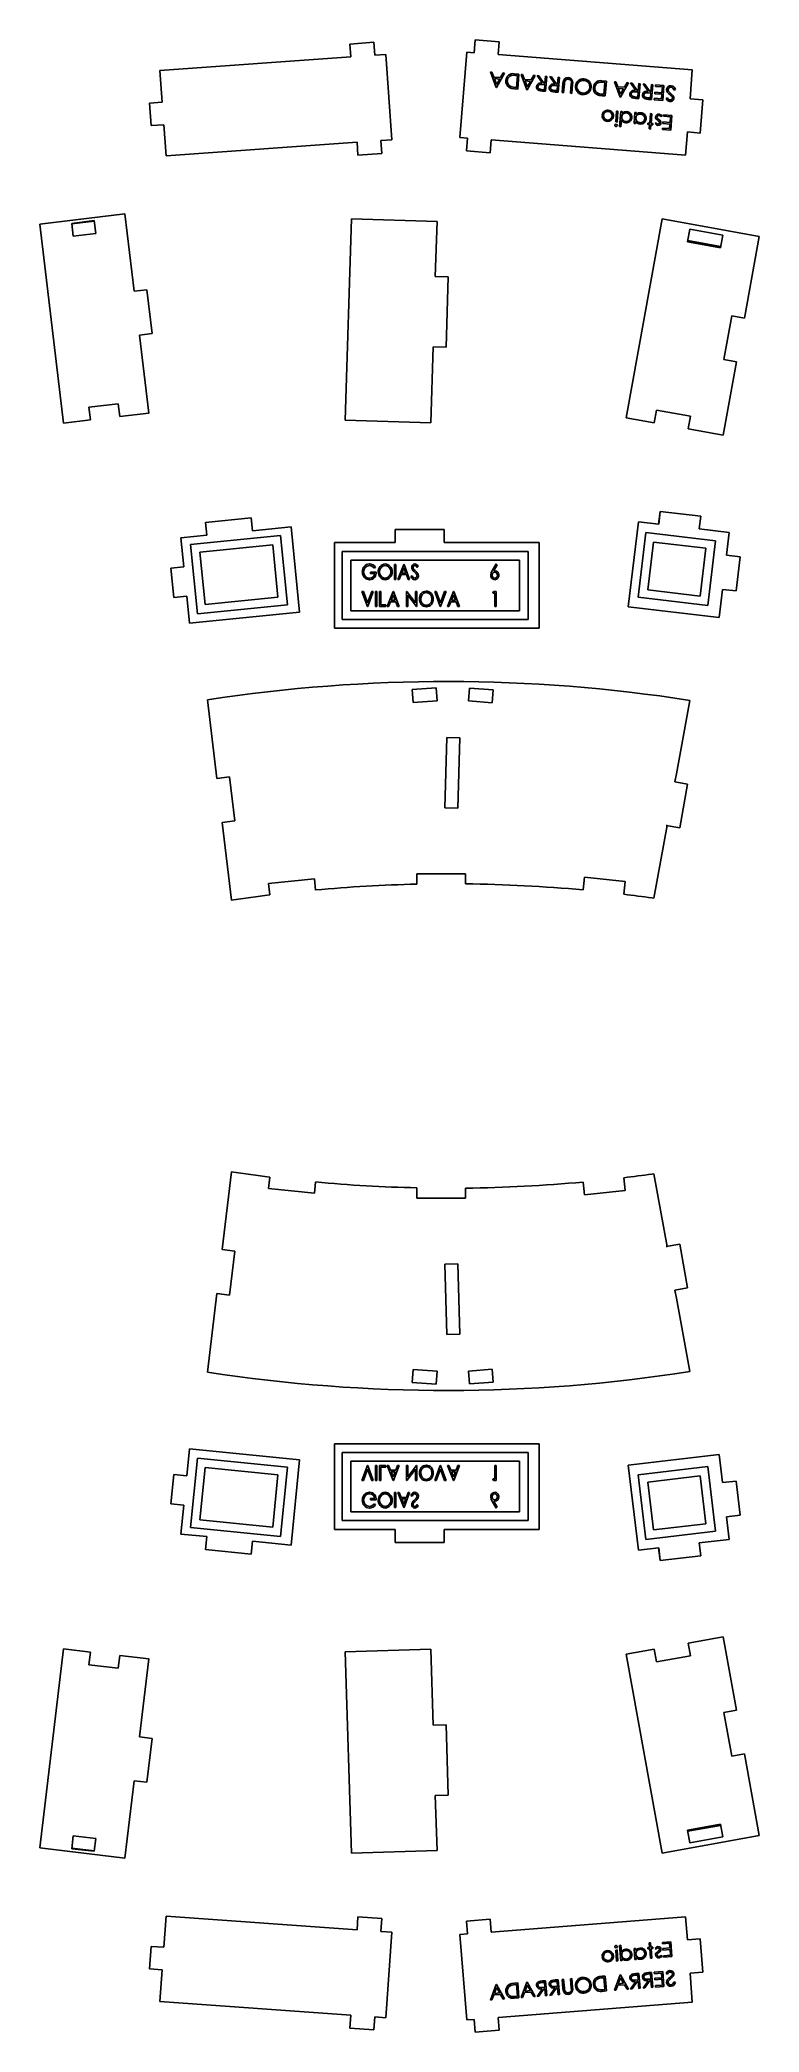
# Model space of a CAD drawing. Extents: x 76 to 243, y -178 to 287.
import ezdxf

# ---------------------------------------------------------------- set-up
doc = ezdxf.new("R2010")
doc.units = 0

msp = doc.modelspace()

# ---------------------------------------------------------------- linework, layer by layer
at = {"color": 7, "linetype": 'Continuous'}
for p, q in [((153.51, 286.73), (147.95, 286.33)), ((147.95, 286.33), (148.16, 283.34)), ((153.51, 286.73), (153.72, 283.74)), ((156.31, 283.92), (153.72, 283.74)), ((157.74, 263.97), (156.31, 283.92)), ((173.63, 264.51), (175.2, 284.45)), ((176.95, 284.31), (175.2, 284.45)), ((177.19, 287.3), (176.95, 284.31)), ((182.75, 286.87), (177.19, 287.3)), ((182.75, 286.87), (182.51, 283.88)), ((227.87, 280.31), (182.51, 283.88)), ((148.16, 283.34), (103.58, 280.16)), ((104.11, 272.76), (103.58, 280.16)), ((180.75, 279.81), (181.09, 279.79)), ((182.09, 276.2), (180.75, 279.81)), ((181.09, 279.79), (181.52, 278.63)), ((184.06, 279.55), (182.13, 276.19)), ((183.1, 278.5), (183.72, 279.58)), ((183.72, 279.58), (184.06, 279.55)), ((186.29, 279.38), (187.37, 279.29)), ((187.37, 279.29), (187.1, 275.8)), ((187.91, 279.25), (188.25, 279.22)), ((189.24, 275.64), (187.91, 279.25)), ((188.25, 279.22), (188.68, 278.07)), ((227.34, 273.53), (227.87, 280.31)), ((181.52, 278.63), (183.1, 278.5)), ((182.9, 278.16), (181.66, 278.26)), ((181.66, 278.26), (182.17, 276.88)), ((182.13, 276.19), (182.09, 276.2)), ((182.17, 276.88), (182.9, 278.16)), ((187.1, 275.8), (186.39, 275.86)), ((186.57, 276.21), (186.81, 276.19)), ((187.03, 278.96), (186.63, 278.99)), ((186.81, 276.19), (187.03, 278.96)), ((188.68, 278.07), (190.26, 277.94)), ((190.06, 277.6), (188.81, 277.7)), ((188.81, 277.7), (189.32, 276.31)), ((189.29, 275.63), (189.24, 275.64)), ((191.22, 278.99), (189.29, 275.63)), ((189.32, 276.31), (190.06, 277.6)), ((190.26, 277.94), (190.88, 279.02)), ((190.88, 279.02), (191.22, 278.99)), ((191.66, 278.96), (192.05, 278.93)), ((192.82, 277.25), (191.66, 278.96)), ((192.05, 278.93), (193.21, 277.21)), ((192.69, 275.73), (193.34, 275.67)), ((193.43, 276.84), (192.8, 276.89)), ((193.63, 275.29), (192.93, 275.35)), ((193.21, 277.21), (193.46, 277.19)), ((193.34, 275.67), (193.43, 276.84)), ((193.46, 277.19), (193.59, 278.81)), ((193.59, 278.81), (193.9, 278.78)), ((193.9, 278.78), (193.63, 275.29)), ((194.62, 278.72), (195, 278.69)), ((195.77, 277.01), (194.62, 278.72)), ((195, 278.69), (196.16, 276.98)), ((195.64, 275.49), (196.29, 275.44)), ((196.39, 276.61), (195.75, 276.66)), ((196.58, 275.06), (195.88, 275.11)), ((196.16, 276.98), (196.41, 276.96)), ((196.29, 275.44), (196.39, 276.61)), ((196.41, 276.96), (196.54, 278.57)), ((196.54, 278.57), (196.85, 278.55)), ((196.85, 278.55), (196.58, 275.06)), ((197.52, 274.99), (197.68, 277.09)), ((197.83, 274.96), (197.52, 274.99)), ((198, 277.05), (197.83, 274.96)), ((199.44, 274.83), (199.61, 276.93)), ((199.76, 274.81), (199.44, 274.83)), ((199.92, 276.92), (199.76, 274.81)), ((206.73, 277.77), (207.81, 277.69)), ((207.01, 274.6), (207.25, 274.58)), ((207.47, 277.35), (207.07, 277.39)), ((207.25, 274.58), (207.47, 277.35)), ((207.81, 277.69), (207.54, 274.2)), ((209.69, 277.54), (210.03, 277.51)), ((211.03, 273.92), (209.69, 277.54)), ((210.03, 277.51), (210.46, 276.35)), ((210.46, 276.35), (212.04, 276.23)), ((210.6, 275.98), (211.11, 274.6)), ((211.84, 275.89), (210.6, 275.98)), ((213, 277.28), (211.07, 273.92)), ((211.11, 274.6), (211.84, 275.89)), ((212.04, 276.23), (212.66, 277.31)), ((212.66, 277.31), (213, 277.28)), ((213.45, 277.25), (213.84, 277.21)), ((214.61, 275.53), (213.45, 277.25)), ((213.84, 277.21), (214.99, 275.5)), ((215.22, 275.13), (214.58, 275.18)), ((214.99, 275.5), (215.25, 275.48)), ((215.13, 273.96), (215.22, 275.13)), ((215.25, 275.48), (215.37, 277.09)), ((215.37, 277.09), (215.69, 277.07)), ((215.69, 277.07), (215.41, 273.58)), ((216.4, 277.01), (216.79, 276.98)), ((217.56, 275.3), (216.4, 277.01)), ((216.79, 276.98), (217.95, 275.27)), ((218.17, 274.89), (217.53, 274.95)), ((217.95, 275.27), (218.2, 275.25)), ((218.08, 273.73), (218.17, 274.89)), ((218.2, 275.25), (218.33, 276.86)), ((218.33, 276.86), (218.64, 276.84)), ((218.64, 276.84), (218.37, 273.35)), ((219.1, 274.73), (219.13, 275.09)), ((220.76, 274.6), (219.1, 274.73)), ((219.13, 275.09), (220.79, 274.96)), ((219.24, 276.43), (219.27, 276.79)), ((220.89, 276.3), (219.24, 276.43)), ((219.27, 276.79), (221.23, 276.63)), ((220.68, 273.53), (220.76, 274.6)), ((220.79, 274.96), (220.89, 276.3)), ((221.23, 276.63), (220.96, 273.14)), ((223.95, 275.74), (223.65, 275.59)), ((101.12, 272.54), (104.11, 272.76)), ((101.49, 267.28), (101.12, 272.54)), ((207.54, 274.2), (206.84, 274.25)), ((209.99, 268.14), (210.19, 270.69)), ((210.19, 270.69), (210.5, 270.67)), ((210.5, 270.67), (210.3, 268.12)), ((210.89, 267.04), (211.17, 270.61)), ((211.07, 273.92), (211.03, 273.92)), ((211.17, 270.61), (211.49, 270.59)), ((211.49, 270.59), (211.45, 270.15)), ((214.28, 267.8), (214.48, 270.35)), ((214.47, 274.01), (215.13, 273.96)), ((214.48, 270.35), (214.8, 270.33)), ((215.41, 273.58), (214.71, 273.64)), ((214.8, 270.33), (214.76, 269.89)), ((217.43, 273.78), (218.08, 273.73)), ((218.37, 273.35), (217.67, 273.4)), ((217.93, 267.83), (218.11, 270.07)), ((218.11, 270.07), (218.42, 270.05)), ((218.42, 270.05), (218.25, 267.81)), ((218.99, 273.3), (219.02, 273.66)), ((220.96, 273.14), (218.99, 273.3)), ((219.02, 273.66), (220.68, 273.53)), ((221.12, 269.47), (221.15, 269.83)), ((221.15, 269.83), (223.12, 269.68)), ((221.76, 273.59), (222.06, 273.78)), ((230.33, 273.3), (227.34, 273.53)), ((230.33, 273.3), (229.72, 265.55)), ((101.49, 267.28), (104.49, 267.5)), ((105, 260.21), (104.49, 267.5)), ((210.3, 268.12), (209.99, 268.14)), ((211.21, 267.01), (210.89, 267.04)), ((211.33, 268.53), (211.21, 267.01)), ((214.6, 267.78), (214.28, 267.8)), ((214.63, 268.25), (214.6, 267.78)), ((217.46, 267.56), (217.48, 267.87)), ((217.91, 267.52), (217.46, 267.56)), ((217.48, 267.87), (217.93, 267.83)), ((217.83, 266.49), (217.91, 267.52)), ((218.14, 266.47), (217.83, 266.49)), ((218.22, 267.5), (218.14, 266.47)), ((218.67, 267.46), (218.22, 267.5)), ((218.25, 267.81), (218.69, 267.77)), ((218.69, 267.77), (218.67, 267.46)), ((219.23, 267.74), (219.46, 267.94)), ((220.81, 269.56), (220.59, 269.34)), ((220.88, 266.34), (220.9, 266.7)), ((222.84, 266.19), (220.88, 266.34)), ((220.9, 266.7), (222.56, 266.57)), ((220.99, 267.77), (221.02, 268.13)), ((222.64, 267.64), (220.99, 267.77)), ((221.02, 268.13), (222.67, 268)), ((222.78, 269.34), (221.12, 269.47)), ((222.56, 266.57), (222.64, 267.64)), ((222.67, 268), (222.78, 269.34)), ((223.12, 269.68), (222.84, 266.19)), ((226.3, 260.38), (226.73, 265.79)), ((229.72, 265.55), (226.73, 265.79)), ((149.59, 263.39), (105, 260.21)), ((149.59, 263.39), (149.8, 260.4)), ((155.36, 260.8), (149.8, 260.4)), ((157.74, 263.97), (155.15, 263.79)), ((155.15, 263.79), (155.36, 260.8)), ((175.39, 264.38), (173.63, 264.51)), ((175.39, 264.38), (175.15, 261.38)), ((180.71, 260.95), (175.15, 261.38)), ((180.94, 263.94), (180.71, 260.95)), ((226.3, 260.38), (180.94, 263.94)), ((95.39, 246.67), (75.53, 244.29)), ((95.39, 246.67), (97.55, 228.62)), ((75.53, 244.29), (81.09, 197.81)), ((82.99, 244.46), (88.23, 245.09)), ((83.35, 241.48), (82.99, 244.46)), ((88.24, 244.95), (83.01, 244.32)), ((83.35, 241.48), (88.58, 242.11)), ((88.23, 245.09), (88.58, 242.11)), ((148.28, 245.5), (146.84, 198.5)), ((168.27, 244.89), (148.28, 245.5)), ((168.27, 244.89), (167.87, 232.03)), ((220.85, 245.51), (212.44, 199.08)), ((243.48, 241.41), (220.85, 245.51)), ((226.78, 240.12), (227.32, 243.09)), ((234.97, 241.7), (227.32, 243.09)), ((226.78, 240.12), (234.43, 238.74)), ((226.84, 240.42), (234.49, 239.04)), ((234.97, 241.7), (234.43, 238.74)), ((243.48, 241.41), (240.02, 222.32)), ((97.55, 228.62), (100.53, 228.97)), ((100.53, 228.97), (101.76, 218.72)), ((167.87, 232.03), (170.87, 231.94)), ((170.87, 231.94), (170.37, 215.52)), ((98.78, 218.36), (101.76, 218.72)), ((235.22, 212.64), (237.07, 222.86)), ((237.07, 222.86), (240.02, 222.32)), ((98.78, 218.36), (100.95, 200.18)), ((167.37, 215.61), (166.83, 197.89)), ((167.37, 215.61), (170.37, 215.52)), ((238.17, 212.11), (235.07, 194.98)), ((238.17, 212.11), (235.22, 212.64)), ((93.86, 202.35), (87, 201.53)), ((87, 201.53), (87.36, 198.56)), ((94.21, 199.38), (93.86, 202.35)), ((100.95, 200.18), (94.21, 199.38)), ((218.98, 197.89), (219.52, 200.85)), ((219.52, 200.85), (227.44, 199.41)), ((87.36, 198.56), (81.09, 197.81)), ((166.83, 197.89), (146.84, 198.5)), ((218.98, 197.89), (212.44, 199.08)), ((227.44, 199.41), (226.9, 196.46)), ((235.07, 194.98), (226.9, 196.46)), ((220.34, 177.21), (219.99, 174.23)), ((220.02, 174.22), (220.38, 177.2)), ((220.34, 177.21), (220.38, 177.2)), ((220.38, 177.2), (229.86, 176.08)), ((114.22, 174.6), (124.89, 175.67)), ((114.52, 171.62), (114.22, 174.6)), ((125.19, 172.69), (124.89, 175.67)), ((125.19, 172.69), (134.19, 173.59)), ((134.19, 173.59), (136.18, 153.69)), ((158.53, 172.96), (169.91, 172.96)), ((158.53, 169.96), (158.53, 172.96)), ((169.91, 169.96), (169.91, 172.96)), ((215.29, 174.78), (212.93, 154.92)), ((217.04, 172.27), (215.24, 157.15)), ((215.29, 174.78), (220.02, 174.22)), ((233.25, 170.35), (217.04, 172.27)), ((229.86, 176.08), (229.51, 173.1)), ((229.51, 173.1), (236.51, 172.27)), ((236.51, 172.27), (235.88, 167)), ((108.49, 171.02), (114.52, 171.62)), ((108.49, 171.02), (109.17, 164.27)), ((131.7, 171.56), (110.71, 169.46)), ((110.71, 169.46), (112.33, 153.29)), ((129.91, 169.37), (112.9, 167.67)), ((112.9, 167.67), (114.12, 155.48)), ((131.13, 157.18), (129.91, 169.37)), ((133.32, 155.39), (131.7, 171.56)), ((144.35, 169.96), (144.35, 149.96)), ((144.35, 169.96), (158.53, 169.96)), ((189.56, 167.84), (146.12, 167.84)), ((146.12, 167.84), (146.12, 151.96)), ((169.91, 169.96), (192.1, 169.96)), ((189.56, 151.96), (189.56, 167.84)), ((192.1, 169.96), (192.1, 149.96)), ((218.79, 170.05), (217.47, 158.9)), ((231.03, 168.6), (218.79, 170.05)), ((229.71, 157.44), (231.03, 168.6)), ((231.46, 155.22), (233.25, 170.35)), ((109.17, 164.27), (106.12, 163.96)), ((106.12, 163.96), (106.81, 157.09)), ((148.12, 165.84), (148.12, 153.96)), ((187.56, 165.84), (148.12, 165.84)), ((152.75, 163.05), (154.06, 163.05)), ((152.75, 162.69), (152.75, 163.05)), ((153.88, 164.24), (153.64, 163.99)), ((158.36, 164.84), (158.68, 164.84)), ((158.36, 161.34), (158.36, 164.84)), ((158.68, 164.84), (158.68, 161.34)), ((159.08, 161.34), (160.52, 164.84)), ((160.53, 164.02), (160.04, 162.82)), ((160.04, 162.82), (160.97, 162.82)), ((160.52, 164.84), (160.56, 164.84)), ((160.97, 162.82), (160.53, 164.02)), ((160.56, 164.84), (161.86, 161.34)), ((163.88, 164.34), (163.63, 164.12)), ((181.14, 163.33), (182.06, 164.93)), ((182.31, 164.73), (181.51, 163.32)), ((182.06, 164.93), (182.31, 164.73)), ((187.56, 153.96), (187.56, 165.84)), ((239.04, 166.62), (235.88, 167)), ((238.09, 158.63), (239.04, 166.62)), ((150.74, 158.51), (151.08, 158.51)), ((152.04, 155.01), (150.74, 158.51)), ((151.08, 158.51), (152.06, 155.86)), ((152.06, 155.86), (153.04, 158.51)), ((153.38, 158.51), (152.08, 155.01)), ((153.74, 162.69), (152.75, 162.69)), ((153.04, 158.51), (153.38, 158.51)), ((153.92, 158.51), (154.24, 158.51)), ((153.92, 155.01), (153.92, 158.51)), ((154.24, 158.51), (154.24, 155.01)), ((154.86, 158.51), (155.18, 158.51)), ((154.86, 155.01), (154.86, 158.51)), ((155.18, 158.51), (155.18, 155.37)), ((156.61, 155.01), (158.05, 158.51)), ((158.05, 158.51), (158.09, 158.51)), ((158.09, 158.51), (159.4, 155.01)), ((158.68, 161.34), (158.36, 161.34)), ((159.43, 161.34), (159.08, 161.34)), ((159.89, 162.46), (159.43, 161.34)), ((161.11, 162.46), (159.89, 162.46)), ((161.52, 161.34), (161.11, 162.46)), ((161.15, 158.51), (161.21, 158.51)), ((161.15, 155.01), (161.15, 158.51)), ((161.21, 158.51), (163.21, 155.89)), ((161.86, 161.34), (161.52, 161.34)), ((162.18, 162.02), (162.44, 162.19)), ((163.21, 158.51), (163.52, 158.51)), ((163.21, 155.89), (163.21, 158.51)), ((163.52, 158.51), (163.52, 155.01)), ((167.74, 158.51), (168.08, 158.51)), ((169.04, 155.01), (167.74, 158.51)), ((168.08, 158.51), (169.07, 155.86)), ((169.07, 155.86), (170.05, 158.51)), ((170.39, 158.51), (169.09, 155.01)), ((170.05, 158.51), (170.39, 158.51)), ((170.7, 155.01), (172.14, 158.51)), ((172.14, 158.51), (172.18, 158.51)), ((172.18, 158.51), (173.49, 155.01)), ((181.29, 158.15), (181.48, 158.51)), ((181.48, 158.51), (182.1, 158.51)), ((182.1, 158.51), (182.1, 155.01)), ((217.47, 158.9), (229.71, 157.44)), ((234.93, 159.01), (234.15, 152.41)), ((234.93, 159.01), (238.09, 158.63)), ((106.81, 157.09), (109.85, 157.4)), ((109.85, 157.4), (110.48, 151.12)), ((110.48, 151.12), (136.18, 153.69)), ((112.33, 153.29), (133.32, 155.39)), ((114.12, 155.48), (131.13, 157.18)), ((148.12, 153.96), (187.56, 153.96)), ((152.08, 155.01), (152.04, 155.01)), ((154.24, 155.01), (153.92, 155.01)), ((156.34, 155.01), (154.86, 155.01)), ((155.18, 155.37), (156.34, 155.37)), ((156.34, 155.37), (156.34, 155.01)), ((156.96, 155.01), (156.61, 155.01)), ((157.42, 156.13), (156.96, 155.01)), ((158.64, 156.13), (157.42, 156.13)), ((158.06, 157.69), (157.57, 156.49)), ((157.57, 156.49), (158.5, 156.49)), ((158.5, 156.49), (158.06, 157.69)), ((159.05, 155.01), (158.64, 156.13)), ((159.4, 155.01), (159.05, 155.01)), ((161.46, 155.01), (161.15, 155.01)), ((161.46, 157.62), (161.46, 155.01)), ((163.45, 155.01), (161.46, 157.62)), ((163.52, 155.01), (163.45, 155.01)), ((169.09, 155.01), (169.04, 155.01)), ((171.05, 155.01), (170.7, 155.01)), ((171.51, 156.13), (171.05, 155.01)), ((172.73, 156.13), (171.51, 156.13)), ((172.15, 157.69), (171.66, 156.49)), ((171.66, 156.49), (172.59, 156.49)), ((172.59, 156.49), (172.15, 157.69)), ((173.14, 155.01), (172.73, 156.13)), ((173.49, 155.01), (173.14, 155.01)), ((181.79, 158.15), (181.29, 158.15)), ((181.79, 155.01), (181.79, 158.15)), ((182.1, 155.01), (181.79, 155.01)), ((212.93, 154.92), (234.15, 152.41)), ((215.24, 157.15), (231.46, 155.22)), ((144.35, 149.96), (192.1, 149.96)), ((146.12, 151.96), (189.56, 151.96)), ((168.06, 135.99), (162.5, 135.6)), ((162.5, 135.6), (162.71, 132.6)), ((168.27, 133), (168.06, 135.99)), ((175.85, 135.96), (175.61, 132.97)), ((181.41, 135.52), (175.85, 135.96)), ((181.17, 132.53), (181.41, 135.52)), ((116.85, 114.85), (114.65, 133.2)), ((162.71, 132.6), (168.27, 133)), ((175.61, 132.97), (181.17, 132.53)), ((227.28, 133.08), (224.17, 115.92)), ((170.59, 124.41), (170.09, 107.99)), ((173.59, 124.32), (170.59, 124.41)), ((173.09, 107.9), (173.59, 124.32)), ((119.83, 115.21), (116.85, 114.85)), ((121.05, 104.95), (119.83, 115.21)), ((223.8, 114.06), (224.17, 115.92)), ((223.8, 114.06), (226.78, 113.52)), ((226.78, 113.52), (224.93, 103.31)), ((170.09, 107.99), (173.09, 107.9)), ((118.07, 104.6), (121.05, 104.95)), ((120.25, 86.42), (118.07, 104.6)), ((221.98, 103.84), (218.91, 86.87)), ((221.79, 103.88), (224.93, 103.31)), ((221.98, 103.84), (221.79, 103.88)), ((139.63, 91.43), (128.96, 90.36)), ((128.96, 90.36), (129.23, 87.66)), ((139.89, 88.81), (139.63, 91.43)), ((174.92, 92.56), (163.53, 92.56)), ((163.53, 92.56), (163.53, 90.18)), ((174.92, 90.24), (174.92, 92.56)), ((202.73, 91.81), (202.41, 88.83)), ((212.23, 90.8), (202.73, 91.81)), ((211.91, 87.82), (212.23, 90.8)), ((218.91, 86.87), (218.44, 86.96)), ((120.25, 23.03), (118.07, 4.85)), ((128.96, 19.09), (129.23, 21.79)), ((139.63, 18.02), (128.96, 19.09)), ((139.89, 20.63), (139.63, 18.02)), ((163.53, 16.89), (163.53, 19.27)), ((174.92, 19.2), (174.92, 16.89)), ((202.73, 17.64), (202.41, 20.62)), ((212.23, 18.65), (202.73, 17.64)), ((211.91, 21.63), (212.23, 18.65)), ((218.91, 22.58), (218.44, 22.48)), ((221.98, 5.61), (218.91, 22.58)), ((174.92, 16.89), (163.53, 16.89)), ((118.07, 4.85), (121.05, 4.49)), ((221.79, 5.57), (224.93, 6.14)), ((221.98, 5.61), (221.79, 5.57)), ((226.78, -4.07), (224.93, 6.14)), ((121.05, 4.49), (119.83, -5.76)), ((170.09, 1.46), (173.09, 1.55)), ((170.59, -14.96), (170.09, 1.46)), ((173.09, 1.55), (173.59, -14.87)), ((223.8, -4.61), (226.78, -4.07)), ((223.8, -4.61), (224.17, -6.47)), ((116.85, -5.41), (114.65, -23.75)), ((119.83, -5.76), (116.85, -5.41)), ((227.28, -23.63), (224.17, -6.47)), ((173.59, -14.87), (170.59, -14.96)), ((162.5, -26.15), (162.71, -23.16)), ((162.71, -23.16), (168.27, -23.55)), ((175.61, -23.52), (181.17, -23.08)), ((181.17, -23.08), (181.41, -26.07)), ((168.06, -26.54), (162.5, -26.15)), ((168.27, -23.55), (168.06, -26.54)), ((175.85, -26.51), (175.61, -23.52)), ((181.41, -26.07), (175.85, -26.51)), ((109.85, -47.95), (110.48, -41.67)), ((110.48, -41.67), (136.18, -44.24)), ((144.35, -60.51), (144.35, -40.51)), ((144.35, -40.51), (192.1, -40.51)), ((192.1, -60.51), (192.1, -40.51)), ((110.71, -60.01), (112.33, -43.85)), ((112.33, -43.85), (133.32, -45.95)), ((112.9, -58.22), (114.12, -46.03)), ((114.12, -46.03), (131.13, -47.74)), ((133.32, -45.95), (131.7, -62.11)), ((134.19, -64.14), (136.18, -44.24)), ((146.12, -58.4), (146.12, -42.51)), ((146.12, -42.51), (189.56, -42.51)), ((148.12, -44.51), (187.56, -44.51)), ((148.12, -56.4), (148.12, -44.51)), ((152.04, -45.56), (150.74, -49.06)), ((151.08, -49.06), (152.06, -46.42)), ((152.08, -45.56), (152.04, -45.56)), ((152.06, -46.42), (153.04, -49.06)), ((153.38, -49.06), (152.08, -45.56)), ((154.24, -45.56), (153.92, -45.56)), ((153.92, -45.56), (153.92, -49.06)), ((154.24, -49.06), (154.24, -45.56)), ((156.34, -45.56), (154.86, -45.56)), ((154.86, -45.56), (154.86, -49.06)), ((155.18, -45.92), (156.34, -45.92)), ((155.18, -49.06), (155.18, -45.92)), ((156.34, -45.92), (156.34, -45.56)), ((156.61, -45.56), (158.05, -49.06)), ((156.96, -45.56), (156.61, -45.56)), ((157.42, -46.68), (156.96, -45.56)), ((158.09, -49.06), (159.4, -45.56)), ((159.05, -45.56), (158.64, -46.68)), ((159.4, -45.56), (159.05, -45.56)), ((161.15, -45.56), (161.15, -49.06)), ((161.46, -45.56), (161.15, -45.56)), ((161.21, -49.06), (163.21, -46.44)), ((161.46, -48.17), (161.46, -45.56)), ((163.45, -45.56), (161.46, -48.17)), ((163.21, -46.44), (163.21, -49.06)), ((163.52, -45.56), (163.45, -45.56)), ((163.52, -49.06), (163.52, -45.56)), ((169.04, -45.56), (167.74, -49.06)), ((168.08, -49.06), (169.07, -46.42)), ((169.09, -45.56), (169.04, -45.56)), ((169.07, -46.42), (170.05, -49.06)), ((170.39, -49.06), (169.09, -45.56)), ((170.7, -45.56), (172.14, -49.06)), ((171.05, -45.56), (170.7, -45.56)), ((171.51, -46.68), (171.05, -45.56)), ((172.18, -49.06), (173.49, -45.56)), ((173.14, -45.56), (172.73, -46.68)), ((173.49, -45.56), (173.14, -45.56)), ((181.79, -45.56), (181.79, -48.7)), ((182.1, -45.56), (181.79, -45.56)), ((182.1, -49.06), (182.1, -45.56)), ((187.56, -44.51), (187.56, -56.4)), ((189.56, -42.51), (189.56, -58.4)), ((212.93, -45.48), (234.15, -42.96)), ((215.29, -65.34), (212.93, -45.48)), ((215.24, -47.7), (231.46, -45.77)), ((231.46, -45.77), (233.25, -60.9)), ((234.93, -49.56), (234.15, -42.96)), ((106.12, -54.51), (106.81, -47.64)), ((106.81, -47.64), (109.85, -47.95)), ((131.13, -47.74), (129.91, -59.92)), ((150.74, -49.06), (151.08, -49.06)), ((153.04, -49.06), (153.38, -49.06)), ((153.92, -49.06), (154.24, -49.06)), ((154.86, -49.06), (155.18, -49.06)), ((158.64, -46.68), (157.42, -46.68)), ((157.57, -47.04), (158.5, -47.04)), ((158.06, -48.24), (157.57, -47.04)), ((158.05, -49.06), (158.09, -49.06)), ((158.5, -47.04), (158.06, -48.24)), ((161.15, -49.06), (161.21, -49.06)), ((163.21, -49.06), (163.52, -49.06)), ((167.74, -49.06), (168.08, -49.06)), ((170.05, -49.06), (170.39, -49.06)), ((172.73, -46.68), (171.51, -46.68)), ((171.66, -47.04), (172.59, -47.04)), ((172.15, -48.24), (171.66, -47.04)), ((172.14, -49.06), (172.18, -49.06)), ((172.59, -47.04), (172.15, -48.24)), ((181.79, -48.7), (181.29, -48.7)), ((181.29, -48.7), (181.48, -49.06)), ((181.48, -49.06), (182.1, -49.06)), ((217.04, -62.83), (215.24, -47.7)), ((217.47, -49.45), (229.71, -48)), ((218.79, -60.6), (217.47, -49.45)), ((229.71, -48), (231.03, -59.15)), ((234.93, -49.56), (238.09, -49.19)), ((238.09, -49.19), (239.04, -57.18)), ((109.17, -54.82), (106.12, -54.51)), ((108.49, -61.57), (109.17, -54.82)), ((152.75, -53.24), (152.75, -53.6)), ((153.74, -53.24), (152.75, -53.24)), ((152.75, -53.6), (154.06, -53.6)), ((153.88, -54.8), (153.64, -54.54)), ((158.68, -51.89), (158.36, -51.89)), ((158.36, -51.89), (158.36, -55.39)), ((158.36, -55.39), (158.68, -55.39)), ((158.68, -55.39), (158.68, -51.89)), ((159.08, -51.89), (160.52, -55.39)), ((159.43, -51.89), (159.08, -51.89)), ((159.89, -53.02), (159.43, -51.89)), ((161.11, -53.02), (159.89, -53.02)), ((160.04, -53.37), (160.97, -53.37)), ((160.53, -54.57), (160.04, -53.37)), ((160.52, -55.39), (160.56, -55.39)), ((160.97, -53.37), (160.53, -54.57)), ((160.56, -55.39), (161.86, -51.89)), ((161.52, -51.89), (161.11, -53.02)), ((161.86, -51.89), (161.52, -51.89)), ((162.18, -52.57), (162.44, -52.75)), ((163.88, -54.89), (163.63, -54.68)), ((181.14, -53.89), (182.06, -55.48)), ((182.31, -55.28), (181.51, -53.87)), ((182.06, -55.48), (182.31, -55.28)), ((131.7, -62.11), (110.71, -60.01)), ((129.91, -59.92), (112.9, -58.22)), ((189.56, -58.4), (146.12, -58.4)), ((187.56, -56.4), (148.12, -56.4)), ((231.03, -59.15), (218.79, -60.6)), ((239.04, -57.18), (235.88, -57.55)), ((236.51, -62.82), (235.88, -57.55)), ((108.49, -61.57), (114.52, -62.17)), ((114.52, -62.17), (114.22, -65.16)), ((125.19, -63.24), (124.89, -66.23)), ((125.19, -63.24), (134.19, -64.14)), ((144.35, -60.51), (158.53, -60.51)), ((158.53, -60.51), (158.53, -63.51)), ((158.53, -63.51), (169.91, -63.51)), ((169.91, -60.51), (169.91, -63.51)), ((169.91, -60.51), (192.1, -60.51)), ((215.29, -65.34), (220.02, -64.78)), ((233.25, -60.9), (217.04, -62.83)), ((220.34, -67.76), (219.99, -64.78)), ((220.02, -64.78), (220.38, -67.76)), ((229.51, -63.65), (236.51, -62.82)), ((229.86, -66.63), (229.51, -63.65)), ((114.22, -65.16), (124.89, -66.23)), ((220.34, -67.76), (220.38, -67.76)), ((220.38, -67.76), (229.86, -66.63)), ((75.53, -134.85), (81.09, -88.36)), ((87.36, -89.11), (81.09, -88.36)), ((235.07, -85.53), (226.9, -87.01)), ((227.44, -89.97), (226.9, -87.01)), ((238.17, -102.66), (235.07, -85.53)), ((87, -92.09), (87.36, -89.11)), ((93.86, -92.91), (87, -92.09)), ((94.21, -89.93), (93.86, -92.91)), ((100.95, -90.73), (94.21, -89.93)), ((98.78, -108.91), (100.95, -90.73)), ((166.83, -88.44), (146.84, -89.05)), ((148.28, -136.05), (146.84, -89.05)), ((167.37, -106.17), (166.83, -88.44)), ((218.98, -88.45), (212.44, -89.63)), ((220.85, -136.06), (212.44, -89.63)), ((218.98, -88.45), (219.52, -91.4)), ((219.52, -91.4), (227.44, -89.97)), ((167.37, -106.17), (170.37, -106.07)), ((170.87, -122.49), (170.37, -106.07)), ((238.17, -102.66), (235.22, -103.2)), ((235.22, -103.2), (237.07, -113.41)), ((98.78, -108.91), (101.76, -109.27)), ((100.53, -119.52), (101.76, -109.27)), ((237.07, -113.41), (240.02, -112.88)), ((243.48, -131.96), (240.02, -112.88)), ((95.39, -137.22), (97.55, -119.17)), ((97.55, -119.17), (100.53, -119.52)), ((167.87, -122.59), (170.87, -122.49)), ((168.27, -135.45), (167.87, -122.59)), ((226.78, -130.68), (234.43, -129.29)), ((226.84, -130.97), (234.49, -129.59)), ((234.97, -132.26), (234.43, -129.29)), ((95.39, -137.22), (75.53, -134.85)), ((83.35, -132.03), (82.99, -135.02)), ((88.24, -135.5), (83.01, -134.87)), ((83.35, -132.03), (88.58, -132.66)), ((88.23, -135.64), (88.58, -132.66)), ((243.48, -131.96), (220.85, -136.06)), ((226.78, -130.68), (227.32, -133.64)), ((234.97, -132.26), (227.32, -133.64)), ((82.99, -135.02), (88.23, -135.64)), ((168.27, -135.45), (148.28, -136.05)), ((105, -150.77), (104.49, -158.05)), ((149.59, -153.95), (105, -150.77)), ((149.59, -153.95), (149.8, -150.95)), ((155.36, -151.35), (149.8, -150.95)), ((155.15, -154.34), (155.36, -151.35)), ((180.71, -151.5), (175.15, -151.94)), ((175.39, -154.93), (175.15, -151.94)), ((180.94, -154.49), (180.71, -151.5)), ((226.3, -150.93), (180.94, -154.49)), ((226.3, -150.93), (226.73, -156.34)), ((101.49, -157.84), (101.12, -163.1)), ((101.49, -157.84), (104.49, -158.05)), ((157.74, -154.53), (155.15, -154.34)), ((157.74, -154.53), (156.31, -174.48)), ((175.39, -154.93), (173.63, -155.07)), ((173.63, -155.07), (175.2, -175.01)), ((211.21, -157.56), (210.89, -157.59)), ((210.89, -157.59), (211.17, -161.17)), ((211.33, -159.09), (211.21, -157.56)), ((217.91, -158.07), (217.46, -158.11)), ((217.46, -158.11), (217.48, -158.42)), ((218.14, -157.02), (217.83, -157.04)), ((217.83, -157.04), (217.91, -158.07)), ((218.22, -158.05), (218.14, -157.02)), ((218.67, -158.01), (218.22, -158.05)), ((218.69, -158.33), (218.67, -158.01)), ((222.84, -156.74), (220.88, -156.9)), ((220.88, -156.9), (220.9, -157.25)), ((220.9, -157.25), (222.56, -157.12)), ((222.56, -157.12), (222.64, -158.2)), ((223.12, -160.23), (222.84, -156.74)), ((229.72, -156.1), (226.73, -156.34)), ((230.33, -163.85), (229.72, -156.1)), ((210.3, -158.67), (209.99, -158.7)), ((209.99, -158.7), (210.19, -161.25)), ((210.19, -161.25), (210.5, -161.22)), ((210.5, -161.22), (210.3, -158.67)), ((211.17, -161.17), (211.49, -161.14)), ((211.49, -161.14), (211.45, -160.7)), ((214.6, -158.33), (214.28, -158.36)), ((214.28, -158.36), (214.48, -160.91)), ((214.48, -160.91), (214.8, -160.88)), ((214.63, -158.81), (214.6, -158.33)), ((214.8, -160.88), (214.76, -160.44)), ((217.48, -158.42), (217.93, -158.39)), ((217.93, -158.39), (218.11, -160.62)), ((218.11, -160.62), (218.42, -160.6)), ((218.25, -158.36), (218.69, -158.33)), ((218.42, -160.6), (218.25, -158.36)), ((219.23, -158.29), (219.46, -158.49)), ((220.81, -160.11), (220.59, -159.89)), ((222.64, -158.2), (220.99, -158.33)), ((220.99, -158.33), (221.02, -158.68)), ((221.02, -158.68), (222.67, -158.55)), ((222.78, -159.9), (221.12, -160.03)), ((221.12, -160.03), (221.15, -160.38)), ((221.15, -160.38), (223.12, -160.23)), ((222.67, -158.55), (222.78, -159.9)), ((101.12, -163.1), (104.11, -163.31)), ((104.11, -163.31), (103.58, -170.72)), ((182.09, -166.75), (180.75, -170.37)), ((181.66, -168.81), (182.17, -167.43)), ((182.13, -166.75), (182.09, -166.75)), ((184.06, -170.11), (182.13, -166.75)), ((182.17, -167.43), (182.9, -168.71)), ((187.1, -166.36), (186.39, -166.41)), ((186.57, -166.76), (186.81, -166.74)), ((186.81, -166.74), (187.03, -169.51)), ((187.37, -169.85), (187.1, -166.36)), ((189.24, -166.19), (187.91, -169.8)), ((188.81, -168.25), (189.32, -166.87)), ((189.29, -166.19), (189.24, -166.19)), ((191.22, -169.54), (189.29, -166.19)), ((189.32, -166.87), (190.06, -168.15)), ((192.69, -166.28), (193.34, -166.23)), ((193.43, -167.39), (192.8, -167.45)), ((193.63, -165.84), (192.93, -165.9)), ((193.34, -166.23), (193.43, -167.39)), ((193.9, -169.33), (193.63, -165.84)), ((195.64, -166.05), (196.29, -166)), ((196.39, -167.16), (195.75, -167.21)), ((196.58, -165.61), (195.88, -165.67)), ((196.29, -166), (196.39, -167.16)), ((196.85, -169.1), (196.58, -165.61)), ((197.83, -165.51), (197.52, -165.54)), ((197.52, -165.54), (197.68, -167.65)), ((198, -167.61), (197.83, -165.51)), ((199.76, -165.36), (199.44, -165.39)), ((199.44, -165.39), (199.61, -167.48)), ((199.92, -167.47), (199.76, -165.36)), ((207.54, -164.75), (206.84, -164.81)), ((207.01, -165.15), (207.25, -165.13)), ((207.25, -165.13), (207.47, -167.91)), ((207.81, -168.24), (207.54, -164.75)), ((211.03, -164.48), (209.69, -168.09)), ((210.03, -168.07), (210.46, -166.91)), ((210.46, -166.91), (212.04, -166.78)), ((210.6, -166.54), (211.11, -165.16)), ((211.84, -166.44), (210.6, -166.54)), ((211.07, -164.47), (211.03, -164.48)), ((213, -167.83), (211.07, -164.47)), ((211.11, -165.16), (211.84, -166.44)), ((212.04, -166.78), (212.66, -167.86)), ((214.61, -166.09), (213.45, -167.8)), ((213.84, -167.77), (214.99, -166.06)), ((214.47, -164.57), (215.13, -164.52)), ((215.22, -165.68), (214.58, -165.73)), ((215.41, -164.13), (214.71, -164.19)), ((214.99, -166.06), (215.25, -166.04)), ((215.13, -164.52), (215.22, -165.68)), ((215.25, -166.04), (215.37, -167.65)), ((215.69, -167.62), (215.41, -164.13)), ((217.56, -165.86), (216.4, -167.57)), ((216.79, -167.54), (217.95, -165.83)), ((217.43, -164.34), (218.08, -164.28)), ((218.17, -165.45), (217.53, -165.5)), ((218.37, -163.9), (217.67, -163.96)), ((217.95, -165.83), (218.2, -165.81)), ((218.08, -164.28), (218.17, -165.45)), ((218.2, -165.81), (218.33, -167.42)), ((218.33, -167.42), (218.64, -167.39)), ((218.64, -167.39), (218.37, -163.9)), ((220.96, -163.7), (218.99, -163.85)), ((218.99, -163.85), (219.02, -164.21)), ((219.02, -164.21), (220.68, -164.08)), ((220.76, -165.15), (219.1, -165.28)), ((219.1, -165.28), (219.13, -165.64)), ((219.13, -165.64), (220.79, -165.51)), ((220.89, -166.85), (219.24, -166.98)), ((219.24, -166.98), (219.27, -167.34)), ((219.27, -167.34), (221.23, -167.19)), ((220.68, -164.08), (220.76, -165.15)), ((220.79, -165.51), (220.89, -166.85)), ((221.23, -167.19), (220.96, -163.7)), ((221.76, -164.14), (222.06, -164.33)), ((223.95, -166.3), (223.65, -166.14)), ((230.33, -163.85), (227.34, -164.09)), ((227.34, -164.09), (227.87, -170.87)), ((148.16, -173.9), (103.58, -170.72)), ((180.75, -170.37), (181.09, -170.34)), ((181.09, -170.34), (181.52, -169.18)), ((181.52, -169.18), (183.1, -169.06)), ((182.9, -168.71), (181.66, -168.81)), ((227.87, -170.87), (182.51, -174.43)), ((183.1, -169.06), (183.72, -170.13)), ((183.72, -170.13), (184.06, -170.11)), ((186.29, -169.93), (187.37, -169.85)), ((187.03, -169.51), (186.63, -169.55)), ((187.91, -169.8), (188.25, -169.78)), ((188.25, -169.78), (188.68, -168.62)), ((188.68, -168.62), (190.26, -168.5)), ((190.06, -168.15), (188.81, -168.25)), ((190.26, -168.5), (190.88, -169.57)), ((190.88, -169.57), (191.22, -169.54)), ((192.82, -167.8), (191.66, -169.51)), ((191.66, -169.51), (192.05, -169.48)), ((192.05, -169.48), (193.21, -167.77)), ((193.21, -167.77), (193.46, -167.75)), ((193.46, -167.75), (193.59, -169.36)), ((193.59, -169.36), (193.9, -169.33)), ((195.77, -167.57), (194.62, -169.28)), ((194.62, -169.28), (195, -169.25)), ((195, -169.25), (196.16, -167.54)), ((196.16, -167.54), (196.41, -167.52)), ((196.41, -167.52), (196.54, -169.13)), ((196.54, -169.13), (196.85, -169.1)), ((206.73, -168.33), (207.81, -168.24)), ((207.47, -167.91), (207.07, -167.94)), ((209.69, -168.09), (210.03, -168.07)), ((212.66, -167.86), (213, -167.83)), ((213.45, -167.8), (213.84, -167.77)), ((215.37, -167.65), (215.69, -167.62)), ((216.4, -167.57), (216.79, -167.54)), ((147.95, -176.89), (148.16, -173.9)), ((153.51, -177.28), (153.72, -174.29)), ((156.31, -174.48), (153.72, -174.29)), ((176.95, -174.87), (175.2, -175.01)), ((177.19, -177.86), (176.95, -174.87)), ((182.75, -177.42), (182.51, -174.43)), ((153.51, -177.28), (147.95, -176.89)), ((182.75, -177.42), (177.19, -177.86))]:
    msp.add_line(p, q, dxfattribs=at)
at = {"color": 7, "linetype": 'Continuous', "flags": 128}
for points in [[(186.39, 275.86), (185.77, 275.94), (185.29, 276.07)], [(185.5, 276.39), (186.09, 276.26), (186.57, 276.21)], [(186.63, 278.99), (186.07, 279.02), (185.62, 278.98)], [(191.51, 276.4), (191.59, 276.72), (191.77, 276.99), (192.05, 277.17), (192.82, 277.25)], [(192.8, 276.89), (192.18, 276.85), (192.04, 276.77), (191.93, 276.66), (191.82, 276.37)], [(191.82, 276.37), (191.83, 276.22), (191.88, 276.08), (191.97, 275.95), (192.09, 275.86), (192.38, 275.76), (192.69, 275.73)], [(192.93, 275.35), (192.49, 275.39), (192.14, 275.46)], [(194.46, 276.16), (194.54, 276.49), (194.73, 276.76), (195, 276.94), (195.77, 277.01)], [(195.75, 276.66), (195.13, 276.62), (194.99, 276.54), (194.88, 276.43), (194.77, 276.14)], [(194.77, 276.14), (194.78, 275.99), (194.84, 275.84), (194.93, 275.72), (195.05, 275.62), (195.34, 275.53), (195.64, 275.49)], [(195.88, 275.11), (195.44, 275.16), (195.09, 275.22)], [(197.68, 277.09), (197.78, 277.67), (198.05, 278.17), (198.43, 278.42), (198.88, 278.48)], [(198.07, 277.59), (198.02, 277.29), (198, 277.05)], [(199.63, 277.39), (199.56, 277.7), (199.34, 277.94), (198.87, 278.12)], [(199.61, 276.93), (199.63, 277.19), (199.63, 277.39)], [(199.92, 277.66), (199.94, 277.24), (199.92, 276.92)], [(206.84, 274.25), (206.21, 274.33), (205.74, 274.47)], [(205.94, 274.78), (206.54, 274.65), (207.01, 274.6)], [(207.07, 277.39), (206.51, 277.41), (206.07, 277.38)], [(213.29, 274.69), (213.37, 275.01), (213.56, 275.28), (213.84, 275.46), (214.61, 275.53)], [(214.58, 275.18), (213.96, 275.14), (213.82, 275.06), (213.71, 274.95), (213.61, 274.66)], [(213.61, 274.66), (213.62, 274.51), (213.67, 274.36), (213.76, 274.24), (213.88, 274.15), (214.17, 274.05), (214.47, 274.01)], [(216.25, 274.45), (216.32, 274.77), (216.51, 275.05), (216.79, 275.22), (217.56, 275.3)], [(217.53, 274.95), (216.91, 274.91), (216.78, 274.83), (216.67, 274.72), (216.56, 274.43)], [(222.2, 275.69), (222.22, 275.49), (222.29, 275.34)], [(222.29, 275.34), (222.6, 274.98), (222.88, 274.74)], [(223.06, 274.15), (222.81, 274.37), (222.62, 274.53)], [(222.88, 274.74), (223.19, 274.46), (223.41, 274.22)], [(223.65, 275.59), (223.32, 276.05), (223.14, 276.18), (222.93, 276.23)], [(211.45, 270.15), (212.01, 270.5), (212.53, 270.55)], [(214.71, 273.64), (214.27, 273.68), (213.93, 273.74)], [(214.76, 269.89), (215.32, 270.24), (215.84, 270.29)], [(216.56, 274.43), (216.57, 274.28), (216.62, 274.13), (216.71, 274.01), (216.83, 273.91), (217.12, 273.82), (217.43, 273.78)], [(217.67, 273.4), (217.22, 273.45), (216.88, 273.51)], [(220.11, 269.96), (220.55, 269.81), (220.81, 269.56)], [(223.41, 274.22), (223.55, 273.92), (223.57, 273.67)], [(207.1, 268.75), (206.86, 269.24), (206.82, 269.68)], [(208.04, 268.25), (207.46, 268.43), (207.1, 268.75)], [(209.04, 268.6), (208.52, 268.29), (208.04, 268.25)], [(209.46, 269.47), (209.31, 268.94), (209.04, 268.6)], [(215.63, 267.65), (214.99, 267.87), (214.63, 268.25)], [(219.39, 268.88), (219.31, 269.1), (219.31, 269.28)], [(219.83, 268.48), (219.56, 268.68), (219.39, 268.88)], [(219.46, 267.94), (219.66, 267.72), (219.88, 267.64)], [(219.62, 269.27), (219.64, 269.12), (219.69, 269.02)], [(219.69, 269.02), (219.88, 268.84), (220.05, 268.73)], [(220.17, 268.19), (219.99, 268.37), (219.83, 268.48)], [(220.05, 268.73), (220.31, 268.53), (220.47, 268.34)], [(220.59, 269.34), (220.35, 269.56), (220.1, 269.64)], [(220.24, 267.95), (220.22, 268.09), (220.17, 268.19)], [(220.47, 268.34), (220.54, 268.12), (220.55, 267.94)], [(151.2, 161.91), (150.9, 162.54), (150.83, 163.09)], [(152.49, 164.93), (153.34, 164.7), (153.88, 164.24)], [(153.64, 163.99), (153.06, 164.44), (152.5, 164.57)], [(162.52, 163.58), (162.39, 163.87), (162.36, 164.11)], [(162.99, 163.1), (162.71, 163.36), (162.52, 163.58)], [(162.67, 164.13), (162.73, 163.86), (162.86, 163.68)], [(162.86, 163.68), (163.08, 163.48), (163.25, 163.33)], [(163.51, 162.55), (163.24, 162.88), (162.99, 163.1)], [(163.63, 164.12), (163.38, 164.45), (163.24, 164.54), (163.08, 164.57)], [(163.25, 163.33), (163.76, 162.77), (163.93, 162.2)], [(180.8, 162.32), (180.93, 162.91), (181.14, 163.33)], [(181.51, 163.32), (181.68, 163.35), (181.82, 163.36)], [(152.53, 161.25), (151.7, 161.46), (151.2, 161.91)], [(162.44, 162.19), (162.71, 161.77), (162.87, 161.66), (163.06, 161.61)], [(163.61, 162.2), (163.58, 162.4), (163.51, 162.55)], [(151.2, -52.47), (150.9, -53.1), (150.83, -53.65)], [(152.53, -51.8), (151.7, -52.01), (151.2, -52.47)], [(152.49, -55.48), (153.34, -55.25), (153.88, -54.8)], [(153.64, -54.54), (153.06, -54.99), (152.5, -55.12)], [(162.52, -54.13), (162.39, -54.42), (162.36, -54.67)], [(162.44, -52.75), (162.71, -52.33), (162.87, -52.21), (163.06, -52.16)], [(162.99, -53.66), (162.71, -53.91), (162.52, -54.13)], [(162.67, -54.68), (162.73, -54.41), (162.86, -54.23)], [(162.86, -54.23), (163.08, -54.03), (163.25, -53.88)], [(163.51, -53.1), (163.24, -53.43), (162.99, -53.66)], [(163.63, -54.68), (163.38, -55.01), (163.24, -55.09), (163.08, -55.12)], [(163.25, -53.88), (163.76, -53.32), (163.93, -52.75)], [(163.61, -52.76), (163.58, -52.96), (163.51, -53.1)], [(180.8, -52.87), (180.93, -53.46), (181.14, -53.89)], [(181.51, -53.87), (181.68, -53.9), (181.82, -53.91)], [(207.1, -159.3), (206.86, -159.8), (206.82, -160.23)], [(208.04, -158.8), (207.46, -158.98), (207.1, -159.3)], [(209.04, -159.15), (208.52, -158.85), (208.04, -158.8)], [(209.46, -160.03), (209.31, -159.49), (209.04, -159.15)], [(211.45, -160.7), (212.01, -161.05), (212.53, -161.11)], [(215.63, -158.21), (214.99, -158.42), (214.63, -158.81)], [(214.76, -160.44), (215.32, -160.79), (215.84, -160.85)], [(219.39, -159.43), (219.31, -159.65), (219.31, -159.83)], [(219.83, -159.04), (219.56, -159.23), (219.39, -159.43)], [(219.46, -158.49), (219.66, -158.28), (219.88, -158.19)], [(219.62, -159.82), (219.64, -159.68), (219.69, -159.57)], [(219.69, -159.57), (219.88, -159.39), (220.05, -159.28)], [(220.17, -158.74), (219.99, -158.92), (219.83, -159.04)], [(220.05, -159.28), (220.31, -159.09), (220.47, -158.9)], [(220.59, -159.89), (220.35, -160.12), (220.1, -160.2)], [(220.11, -160.51), (220.55, -160.36), (220.81, -160.11)], [(220.24, -158.51), (220.22, -158.65), (220.17, -158.74)], [(220.47, -158.9), (220.54, -158.68), (220.55, -158.49)], [(186.39, -166.41), (185.77, -166.49), (185.29, -166.63)], [(185.5, -166.94), (186.09, -166.81), (186.57, -166.76)], [(191.51, -166.95), (191.59, -167.27), (191.77, -167.54), (192.05, -167.72), (192.82, -167.8)], [(191.82, -166.92), (191.83, -166.77), (191.88, -166.63), (191.97, -166.5), (192.09, -166.41), (192.38, -166.32), (192.69, -166.28)], [(192.8, -167.45), (192.18, -167.4), (192.04, -167.33), (191.93, -167.21), (191.82, -166.92)], [(192.93, -165.9), (192.49, -165.94), (192.14, -166.01)], [(194.46, -166.72), (194.54, -167.04), (194.73, -167.31), (195, -167.49), (195.77, -167.57)], [(194.77, -166.69), (194.78, -166.54), (194.84, -166.4), (194.93, -166.27), (195.05, -166.18), (195.34, -166.08), (195.64, -166.05)], [(195.75, -167.21), (195.13, -167.17), (194.99, -167.09), (194.88, -166.98), (194.77, -166.69)], [(195.88, -165.67), (195.44, -165.71), (195.09, -165.78)], [(206.84, -164.81), (206.21, -164.88), (205.74, -165.02)], [(205.94, -165.34), (206.54, -165.2), (207.01, -165.15)], [(213.29, -165.24), (213.37, -165.56), (213.56, -165.83), (213.84, -166.01), (214.61, -166.09)], [(213.61, -165.21), (213.62, -165.06), (213.67, -164.92), (213.76, -164.79), (213.88, -164.7), (214.17, -164.6), (214.47, -164.57)], [(214.58, -165.73), (213.96, -165.69), (213.82, -165.61), (213.71, -165.5), (213.61, -165.21)], [(214.71, -164.19), (214.27, -164.23), (213.93, -164.3)], [(216.25, -165.01), (216.32, -165.33), (216.51, -165.6), (216.79, -165.78), (217.56, -165.86)], [(216.56, -164.98), (216.57, -164.83), (216.62, -164.69), (216.71, -164.56), (216.83, -164.47), (217.12, -164.37), (217.43, -164.34)], [(217.53, -165.5), (216.91, -165.46), (216.78, -165.38), (216.67, -165.27), (216.56, -164.98)], [(217.67, -163.96), (217.22, -164), (216.88, -164.07)], [(222.2, -166.25), (222.22, -166.04), (222.29, -165.89)], [(222.29, -165.89), (222.6, -165.54), (222.88, -165.29)], [(223.06, -164.7), (222.81, -164.92), (222.62, -165.09)], [(222.88, -165.29), (223.19, -165.01), (223.41, -164.77)], [(223.65, -166.14), (223.32, -166.61), (223.14, -166.73), (222.93, -166.78)], [(223.41, -164.77), (223.55, -164.48), (223.57, -164.22)], [(186.63, -169.55), (186.07, -169.57), (185.62, -169.53)], [(197.68, -167.65), (197.78, -168.22), (198.05, -168.73), (198.43, -168.98), (198.88, -169.03)], [(198.07, -168.14), (198.02, -167.84), (198, -167.61)], [(199.63, -167.94), (199.56, -168.26), (199.34, -168.5), (198.87, -168.67)], [(199.61, -167.48), (199.63, -167.74), (199.63, -167.94)], [(199.92, -168.21), (199.94, -167.8), (199.92, -167.47)], [(207.07, -167.94), (206.51, -167.97), (206.07, -167.93)]]:
    msp.add_lwpolyline(points, dxfattribs=at)
at = {"color": 7, "linetype": 'Continuous'}
for centre, radius, start, end in [((185.98, 277.8), 1.61, 79.053, 179.2972), ((186, 277.56), 1.65, 171.0197, 244.6002), ((185.98, 277.6), 1.31, 171.7254, 248.4975), ((185.91, 277.79), 1.22, 103.5773, 179.9123), ((192.38, 276.3), 0.881, 173.8777, 254.0389), ((195.34, 276.07), 0.881, 173.8773, 254.039), ((198.81, 277.35), 0.771, 85.0721, 161.9797), ((198.87, 277.4), 1.08, 13.6429, 89.3347), ((202.41, 276.33), 1.81, 174.6919, 267.0636), ((202.42, 276.38), 1.82, 84.9067, 176.3297), ((202.4, 276.36), 1.48, 83.5547, 175.5712), ((202.42, 276.37), 1.5, 176.2695, 266.8015), ((202.46, 276.34), 1.82, 265.6828, 356.516), ((202.47, 276.37), 1.5, 264.6141, 355.4973), ((202.49, 276.35), 1.48, 355.989, 87.0196), ((202.47, 276.38), 1.81, 355.1378, 86.5361), ((206.44, 275.96), 1.65, 171.0202, 244.5987), ((206.43, 276.19), 1.61, 79.0524, 179.2969), ((206.42, 276), 1.31, 171.7263, 248.4967), ((206.36, 276.19), 1.22, 103.5761, 179.9134), ((214.17, 274.59), 0.881, 173.8791, 254.0375), ((217.12, 274.36), 0.881, 173.8796, 254.0366), ((222.85, 275.62), 0.975, 84.0421, 173.882), ((223.29, 275.77), 1.41, 181.8646, 241.4102), ((222.83, 275.6), 0.637, 81.0014, 171.7379), ((222.82, 275.42), 1.18, 16.0363, 83.5694), ((208.12, 269.6), 1.3, 84.464, 176.311), ((208.13, 269.59), 0.992, 84.4744, 176.0245), ((208.16, 269.59), 0.993, 355.0428, 86.4941), ((208.17, 269.59), 1.3, 354.8204, 86.5613), ((212.38, 269.25), 1, 83.5747, 175.7866), ((212.42, 269.22), 1.03, 356.322, 85.6786), ((212.44, 269.24), 1.32, 355.0369, 86.1008), ((215.69, 268.99), 1, 83.5749, 175.7864), ((215.73, 268.96), 1.03, 356.3221, 85.6787), ((215.75, 268.98), 1.32, 355.0367, 86.1008), ((220.04, 269.23), 0.731, 84.0192, 176.1871), ((222.78, 274.03), 1.11, 203.2749, 262.8824), ((222.8, 274.07), 0.8, 201.5108, 262.9454), ((222.74, 273.74), 0.828, 263.0927, 354.8169), ((222.79, 273.74), 0.467, 259.7484, 352.8826), ((222.66, 273.71), 0.598, 357.4227, 47.646), ((208.14, 269.57), 1.01, 175.0326, 265.4711), ((208.14, 269.57), 1.01, 265.4911, 356.041), ((210.07, 267.31), 0.282, 83.1695, 172.6939), ((210.07, 267.34), 0.28, 177.3475, 268.2293), ((210.09, 267.34), 0.281, 263.6632, 353.3433), ((210.09, 267.31), 0.28, 357.8969, 87.7242), ((212.39, 269.14), 1.22, 209.4844, 266.4311), ((212.39, 269.23), 1, 174.796, 267.0864), ((212.44, 269.23), 1.32, 264.688, 355.1819), ((212.43, 269.24), 1.02, 264.539, 354.9416), ((215.7, 268.97), 1, 174.796, 267.0866), ((215.75, 268.97), 1.32, 264.688, 355.1819), ((215.74, 268.98), 1.02, 264.5394, 354.9412), ((220, 268.22), 0.909, 212.1235, 260.7742), ((220.05, 269.22), 0.431, 82.7631, 172.9528), ((219.91, 267.96), 0.639, 264.7346, 358.4156), ((219.9, 267.98), 0.341, 266.9714, 356.0622), ((152.54, 163.21), 1.72, 91.7674, 183.9888), ((152.56, 163.15), 1.42, 92.6564, 181.7829), ((152.58, 163.06), 1.45, 177.975, 268.8243), ((152.49, 162.83), 1.58, 271.4929, 7.8811), ((156.27, 163.21), 1.72, 94.0445, 184.5534), ((156.27, 162.97), 1.72, 176.5163, 266.7042), ((156.27, 163.17), 1.41, 94.503, 183.6898), ((156.23, 162.98), 1.37, 175.8589, 267.0226), ((156.06, 163.21), 1.72, 356.1137, 87.1854), ((156.08, 163.19), 1.39, 356.1336, 86.8404), ((156.08, 163), 1.39, 273.284, 3.9046), ((156.07, 162.96), 1.71, 273.1824, 4.4637), ((163.12, 164.17), 0.762, 91.9811, 184.1816), ((163.09, 164.15), 0.418, 90.6953, 183.4347), ((163, 163.99), 0.947, 21.7285, 84.6921), ((181.78, 162.34), 0.663, 93.0006, 183.0005), ((181.71, 162.34), 0.658, 356.5428, 87.5833), ((181.73, 162.4), 0.961, 355.1947, 84.4844), ((152.57, 162.79), 1.18, 269.3668, 355.0314), ((163.17, 162.27), 1.02, 194.3945, 265.0304), ((163.04, 162.18), 0.572, 271.6861, 2.1602), ((163.03, 162.15), 0.896, 272.9971, 3.3522), ((165.87, 156.88), 1.72, 94.0436, 184.5543), ((165.87, 156.83), 1.41, 94.5035, 183.6904), ((165.66, 156.88), 1.72, 356.1142, 87.1859), ((165.68, 156.85), 1.39, 356.1325, 86.8403), ((181.8, 162.25), 1, 176.1463, 265.9262), ((181.77, 162.27), 0.657, 176.7364, 267.5583), ((181.69, 162.25), 1, 272.3138, 4.1716), ((181.71, 162.27), 0.663, 272.9225, 2.7829), ((165.87, 156.64), 1.72, 176.5175, 266.703), ((165.83, 156.64), 1.37, 175.8597, 267.0219), ((165.68, 156.67), 1.39, 273.2855, 3.903), ((165.68, 156.63), 1.71, 273.1841, 4.463), ((171.21, -249.31), 339.57, 91.296, 95.2934), ((171.21, -249.31), 339.57, 84.7286, 89.3749), ((171.21, -249.31), 339.57, 97.1022, 98.6324), ((171.21, -249.31), 339.57, 82.0057, 83.1172), ((171.21, 358.76), 339.57, 261.3676, 262.8978), ((171.21, 358.76), 339.57, 264.7066, 268.704), ((171.21, 358.76), 339.57, 270.6251, 275.2714), ((171.21, 358.76), 339.57, 276.8828, 277.9943), ((165.87, -47.19), 1.72, 93.297, 183.4825), ((165.83, -47.2), 1.37, 92.9781, 184.1403), ((165.68, -47.22), 1.39, 356.097, 86.7145), ((165.68, -47.18), 1.71, 355.537, 86.8159), ((165.87, -47.43), 1.72, 175.4457, 265.9564), ((165.87, -47.39), 1.41, 176.3096, 265.4965), ((165.66, -47.43), 1.72, 272.8141, 3.8858), ((165.68, -47.41), 1.39, 273.1597, 3.8675), ((152.54, -53.77), 1.72, 176.0112, 268.2326), ((152.58, -53.61), 1.45, 91.1757, 182.025), ((152.56, -53.7), 1.42, 178.2171, 267.3436), ((152.49, -53.38), 1.58, 352.1189, 88.5071), ((152.57, -53.34), 1.18, 4.9686, 90.6332), ((156.27, -53.77), 1.72, 175.4466, 265.9555), ((156.27, -53.52), 1.72, 93.2958, 183.4837), ((156.23, -53.53), 1.37, 92.9774, 184.1411), ((156.27, -53.72), 1.41, 176.3102, 265.497), ((156.06, -53.76), 1.72, 272.8146, 3.8863), ((156.08, -53.55), 1.39, 356.0954, 86.716), ((156.08, -53.74), 1.39, 273.1596, 3.8664), ((156.07, -53.51), 1.71, 355.5363, 86.8176), ((163.17, -52.82), 1.02, 94.9696, 165.6055), ((163.12, -54.72), 0.762, 175.8184, 268.0189), ((163.09, -54.71), 0.418, 176.5653, 269.3047), ((163.04, -52.74), 0.572, 357.8398, 88.3139), ((163.03, -52.7), 0.896, 356.6478, 87.0029), ((163, -54.54), 0.947, 275.3079, 338.2715), ((181.8, -52.8), 1, 94.0738, 183.8537), ((181.77, -52.82), 0.657, 92.4417, 183.2636), ((181.78, -52.89), 0.663, 176.9995, 266.9994), ((181.69, -52.8), 1, 355.8284, 87.6862), ((181.71, -52.83), 0.663, 357.2171, 87.0775), ((181.71, -52.9), 0.658, 272.4167, 3.4572), ((181.73, -52.96), 0.961, 275.5156, 4.8053), ((210.07, -157.89), 0.28, 91.7707, 182.6525), ((210.07, -157.87), 0.282, 187.3061, 276.8305), ((210.09, -157.89), 0.281, 6.6567, 96.3368), ((210.09, -157.87), 0.28, 272.2758, 2.1031), ((220, -158.77), 0.909, 99.2258, 147.8765), ((219.91, -158.51), 0.639, 1.5844, 95.2654), ((208.12, -160.15), 1.3, 183.689, 275.536), ((208.14, -160.12), 1.01, 94.5289, 184.9674), ((208.13, -160.14), 0.992, 183.9755, 275.5256), ((208.14, -160.12), 1.01, 3.959, 94.5089), ((208.16, -160.14), 0.993, 273.5059, 4.9572), ((208.17, -160.14), 1.3, 273.4387, 5.1796), ((212.39, -159.69), 1.22, 93.5689, 150.5156), ((212.39, -159.78), 1, 92.9136, 185.204), ((212.38, -159.8), 1, 184.2134, 276.4253), ((212.44, -159.79), 1.32, 4.8181, 95.312), ((212.43, -159.79), 1.02, 5.0584, 95.461), ((212.42, -159.77), 1.03, 274.3214, 3.678), ((212.44, -159.79), 1.32, 273.8992, 4.9631), ((215.7, -159.52), 1, 92.9134, 185.204), ((215.69, -159.54), 1, 184.2136, 276.4251), ((215.75, -159.53), 1.32, 4.8181, 95.312), ((215.74, -159.53), 1.02, 5.0588, 95.4606), ((215.73, -159.51), 1.03, 274.3213, 3.6779), ((215.75, -159.53), 1.32, 273.8992, 4.9633), ((220.04, -159.78), 0.731, 183.8129, 275.9808), ((220.05, -159.77), 0.431, 187.0472, 277.2369), ((219.9, -158.53), 0.341, 3.9378, 93.0286), ((186, -168.11), 1.65, 115.3998, 188.9803), ((185.98, -168.16), 1.31, 111.5025, 188.2746), ((192.38, -166.86), 0.881, 105.9611, 186.1223), ((195.34, -166.62), 0.881, 105.961, 186.1227), ((202.41, -166.88), 1.81, 92.9364, 185.3081), ((202.42, -166.93), 1.82, 183.6703, 275.0933), ((202.42, -166.93), 1.5, 93.1985, 183.7305), ((202.4, -166.91), 1.48, 184.4288, 276.4453), ((202.46, -166.89), 1.82, 3.484, 94.3172), ((202.47, -166.92), 1.5, 4.5027, 95.3859), ((202.49, -166.91), 1.48, 272.9804, 4.011), ((202.47, -166.93), 1.81, 273.4639, 4.8622), ((206.44, -166.51), 1.65, 115.4013, 188.9798), ((206.43, -166.75), 1.61, 180.7031, 280.9476), ((206.42, -166.55), 1.31, 111.5033, 188.2737), ((206.36, -166.74), 1.22, 180.0866, 256.4239), ((214.17, -165.14), 0.881, 105.9625, 186.1209), ((217.12, -164.91), 0.881, 105.9634, 186.1204), ((222.78, -164.58), 1.11, 97.1176, 156.7251), ((223.29, -166.32), 1.41, 118.5898, 178.1354), ((222.85, -166.17), 0.975, 186.118, 275.9579), ((222.8, -164.63), 0.8, 97.0546, 158.4892), ((222.83, -166.16), 0.637, 188.2621, 278.9986), ((222.74, -164.3), 0.828, 5.1831, 96.9073), ((222.79, -164.29), 0.467, 7.1174, 100.2516), ((222.82, -165.97), 1.18, 276.4306, 343.9637), ((222.66, -164.26), 0.598, 312.354, 2.5773), ((185.98, -168.35), 1.61, 180.7028, 280.947), ((185.91, -168.34), 1.22, 180.0877, 256.4227), ((198.81, -167.91), 0.771, 198.0203, 274.9279), ((198.87, -167.96), 1.08, 270.6653, 346.3571)]:
    msp.add_arc(centre, radius, start, end, dxfattribs=at)
for centre, major_axis, start_param, end_param in [((170.57, -271.63), (0, 409.12), 6.136264, 6.428069), ((170.57, 381.08), (0, -409.12), -0.144884, 0.146921)]:
    msp.add_ellipse(centre, major_axis=major_axis, ratio=0.946712, start_param=start_param, end_param=end_param, dxfattribs=at)

doc.saveas('drawing.dxf')
